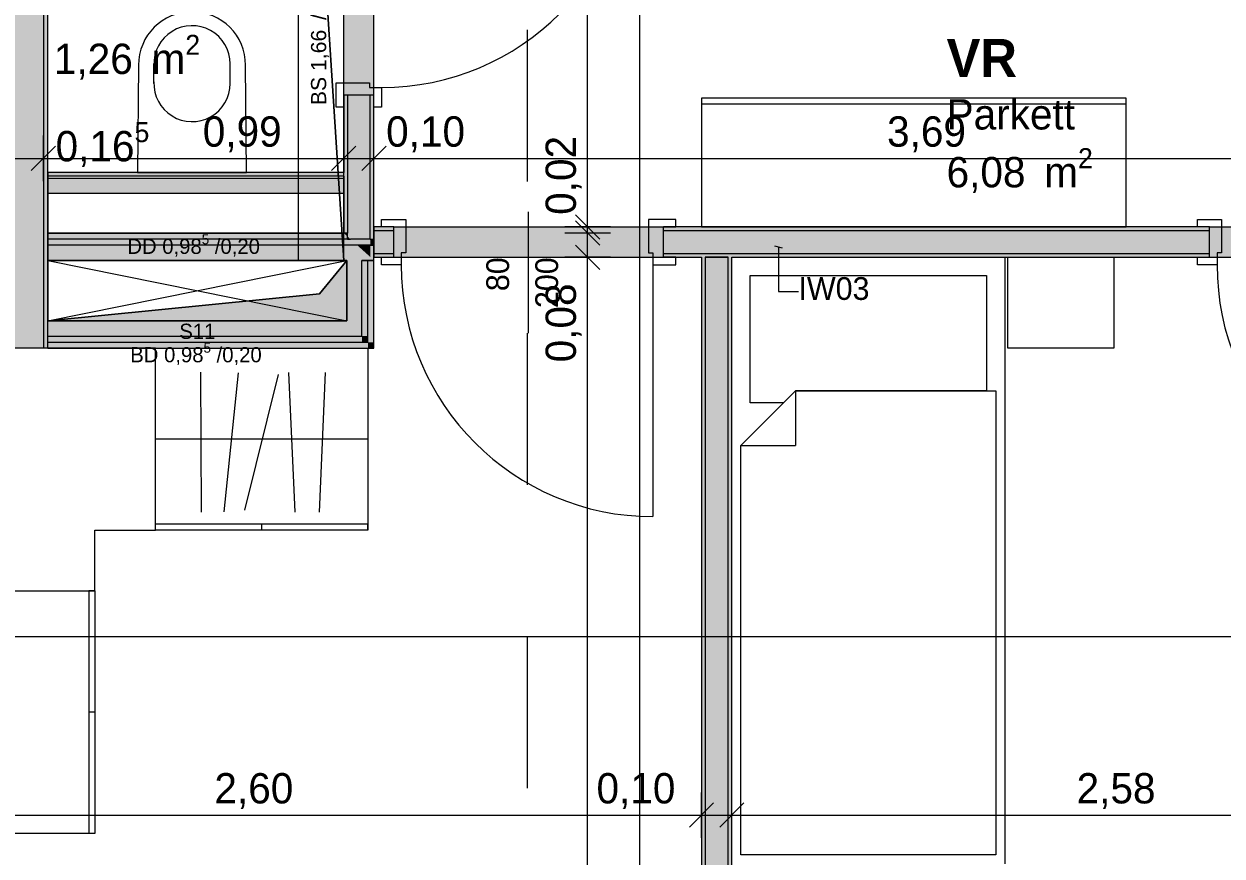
# Model space of a CAD drawing. Header units: metres. Extents: x -3 to 205, y -18 to 45.
# Drawn here: x 42.371 to 46.321, y -7.728 to -4.984 of the extents above; entities that cross this region are included whole.
import ezdxf

# ---------------------------------------------------------------- set-up
doc = ezdxf.new("R2010")
doc.units = ezdxf.units.M
doc.header["$MEASUREMENT"] = 0
doc.linetypes.add('Schnittlinie', pattern=[0.006, 0.003, -0.0015, 0, -0.0015])
doc.linetypes.add('Untersicht', pattern=[0.001, 0.0005, -0.0005])
for name, color, linetype in [('1._1.Stock  PP STG2_4_000 Achsraster', 7, 'Continuous'), ('1._1.Stock  PP STG2_4_120 Wand Innen tragend', 7, 'Continuous'), ('1._1.Stock  PP STG2_4_130 Wand Innen', 7, 'Continuous'), ('1._1.Stock  PP STG2_4_170 Schachtwände', 7, 'Continuous'), ('1._1.Stock  PP STG2_4_220 Bodenaufbau', 7, 'Continuous'), ('1._1.Stock  PP STG2_4_270 Deckendurchbruchsymbol', 7, 'Continuous'), ('1._1.Stock  PP STG2_4_510 Möblierung', 7, 'Continuous'), ('1._1.Stock  PP STG2_4_540 Sanitäreinrichtung', 7, 'Continuous'), ('1._1.Stock  PP STG2_4_810 Raum', 7, 'Continuous'), ('1._1.Stock  PP STG2_4_851 Marker Schnitt', 7, 'Continuous'), ('1._1.Stock  PP STG2_4_915 Allgemein Beschriftung.x', 7, 'Continuous'), ('1._1.Stock  PP STG2_4_950 Polierplan Bemaßung', 7, 'Continuous')]:
    doc.layers.add(name, color=color, linetype=linetype)
doc.styles.add('ERSTELLTER_STIL_1', font='arial.ttf')
doc.styles.add('ERSTELLTER_STIL_2', font='')
doc.styles.add('ERSTELLTER_STIL_6', font='')
doc.styles.get('ERSTELLTER_STIL_2').set_extended_font_data('Eurostile')
doc.styles.get('ERSTELLTER_STIL_6').set_extended_font_data('Eurostile', bold=True)

msp = doc.modelspace()

# ---------------------------------------------------------------- hatches: boundary and pattern name
at = {"layer": '1._1.Stock  PP STG2_4_120 Wand Innen tragend', "linetype": 'Continuous', "lineweight": 13, "true_color": 0x3f7f02}
for points in [[(42.45, -5.8737), (42.45, -4.2037), (42.27, -4.1037), (42.27, -5.8737)], [(42.27, -6.0537), (42.45, -6.0537), (42.27, -5.8737)], [(42.27, -5.8737), (42.45, -6.0537), (42.45, -5.8737)]]:
    msp.add_hatch(color=76, dxfattribs=at).paths.add_polyline_path(points)
at = {"layer": '1._1.Stock  PP STG2_4_130 Wand Innen', "linetype": 'Continuous', "lineweight": 0, "true_color": 0xffffff}
for points in [[(43.525, -4.3287), (43.425, -4.3287), (43.425, -5.2187), (43.525, -5.2187)], [(44.48, -5.7537), (44.48, -5.6537), (43.59, -5.6537), (43.59, -5.7537)], [(47.17, -5.7537), (47.17, -5.6537), (46.28, -5.6537), (46.28, -5.7537)]]:
    msp.add_hatch(color=7, dxfattribs=at).paths.add_polyline_path(points)
at = {"layer": '1._1.Stock  PP STG2_4_130 Wand Innen', "linetype": 'Continuous', "lineweight": 13, "true_color": 0xfb02fe}
for points in [[(43.425, -5.6737), (43.4375, -5.6737), (43.4375, -5.2187), (43.425, -5.2187)], [(43.5125, -5.2187), (43.5125, -5.6937), (43.525, -5.6937), (43.525, -5.2187)], [(43.425, -5.4737), (42.45, -5.4737), (42.45, -5.4862), (43.425, -5.4862)], [(43.525, -5.6537), (43.525, -5.6662), (43.59, -5.6662), (43.59, -5.6537)], [(44.48, -5.6662), (46.28, -5.6662), (46.28, -5.6537), (44.48, -5.6537)], [(43.59, -5.7412), (43.525, -5.7412), (43.525, -5.7537), (43.59, -5.7537)], [(44.48, -5.7412), (44.48, -5.7537), (46.28, -5.7537), (46.28, -5.7412)], [(44.605, -5.7537), (44.605, -9.8037), (44.6175, -9.8037), (44.6175, -5.7537)], [(44.705, -9.8037), (44.705, -5.7537), (44.6925, -5.7537), (44.6925, -9.8037)]]:
    msp.add_hatch(color=6, dxfattribs=at).paths.add_polyline_path(points)
at = {"layer": '1._1.Stock  PP STG2_4_130 Wand Innen', "linetype": 'Continuous', "lineweight": 13, "true_color": 0xffaa00}
for points in [[(43.4375, -5.685), (43.4473, -5.6937), (43.5125, -5.6937), (43.5125, -5.2187), (43.4375, -5.2187)], [(43.425, -5.4937), (42.45, -5.4937), (42.45, -5.5437), (43.425, -5.5437)], [(43.4375, -5.6937), (43.4473, -5.6937), (43.4375, -5.685)], [(43.525, -5.7412), (43.59, -5.7412), (43.59, -5.6662), (43.525, -5.6662)], [(44.48, -5.7412), (46.28, -5.7412), (46.28, -5.6662), (44.48, -5.6662)], [(44.6925, -9.8037), (44.6925, -5.7537), (44.6175, -5.7537), (44.6175, -9.8037)]]:
    msp.add_hatch(color=40, dxfattribs=at).paths.add_polyline_path(points)
at = {"layer": '1._1.Stock  PP STG2_4_170 Schachtwände', "linetype": 'Continuous', "lineweight": 13, "true_color": 0xfb02fe}
for points in [[(43.4375, -5.685), (43.425, -5.6737), (42.45, -5.6737), (42.45, -5.6937), (43.4375, -5.6937)], [(43.425, -5.6737), (43.4375, -5.685), (43.4375, -5.6737)], [(43.4473, -5.6937), (42.45, -5.6937), (42.45, -5.7137), (43.4695, -5.7137)], [(43.4473, -5.6937), (43.4695, -5.7137), (43.5125, -5.7137), (43.5125, -5.6937)], [(43.5125, -5.6937), (43.5125, -5.7137), (43.525, -5.7137), (43.525, -5.6937)], [(43.505, -6.0137), (43.505, -5.7637), (43.485, -5.7637), (43.485, -6.0137)], [(43.525, -6.0337), (43.525, -5.7637), (43.505, -5.7637), (43.505, -6.0337)], [(43.485, -6.0137), (42.45, -6.0137), (42.45, -6.0337), (43.485, -6.0337)], [(43.505, -6.0337), (42.45, -6.0337), (42.45, -6.0537), (43.505, -6.0537)], [(43.485, -6.0137), (43.505, -6.0337), (43.505, -6.0137)], [(43.485, -6.0337), (43.505, -6.0337), (43.485, -6.0137)], [(43.505, -6.0337), (43.525, -6.0537), (43.525, -6.0337)], [(43.505, -6.0537), (43.525, -6.0537), (43.505, -6.0337)]]:
    msp.add_hatch(color=6, dxfattribs=at).paths.add_polyline_path(points)
at = {"layer": '1._1.Stock  PP STG2_4_170 Schachtwände', "linetype": 'Continuous', "lineweight": 13, "true_color": 0xffaa00}
for points in [[(43.4695, -5.7137), (42.45, -5.7137), (42.45, -5.7637), (43.525, -5.7637)], [(43.4695, -5.7137), (43.5125, -5.7525), (43.5125, -5.7137)], [(43.5125, -5.7525), (43.525, -5.7637), (43.525, -5.7137), (43.5125, -5.7137)], [(43.485, -5.9637), (43.485, -5.7637), (43.435, -5.7637), (43.435, -5.9637)], [(43.435, -5.9637), (42.45, -5.9637), (42.45, -6.0137), (43.435, -6.0137)], [(43.435, -5.9637), (43.485, -6.0137), (43.485, -5.9637)], [(43.435, -6.0137), (43.485, -6.0137), (43.435, -5.9637)]]:
    msp.add_hatch(color=40, dxfattribs=at).paths.add_polyline_path(points)
at = {"layer": '1._1.Stock  PP STG2_4_270 Deckendurchbruchsymbol', "linetype": 'Continuous', "lineweight": 0}
msp.add_hatch(color=8, dxfattribs=at).paths.add_polyline_path([(42.45, -5.9637), (43.435, -5.9637), (43.435, -5.7637), (43.3454, -5.874)])

# ---------------------------------------------------------------- linework, layer by layer
at = {"layer": '1._1.Stock  PP STG2_4_000 Achsraster', "color": 5, "linetype": 'Continuous', "lineweight": 0, "ltscale": 1000}
for p, q in [((44.4, 1.9963), (44.4, -16.0037)), ((30.9, -7.0037), (53.4, -7.0037))]:
    msp.add_line(p, q, dxfattribs=at)
at = {"layer": '1._1.Stock  PP STG2_4_120 Wand Innen tragend', "color": 7, "linetype": 'Continuous', "lineweight": 18, "ltscale": 1000, "flags": 128}
for points in [[(42.45, -6.0537), (42.45, -4.2037)], [(42.45, -6.0537), (42.27, -6.0537)]]:
    msp.add_lwpolyline(points, dxfattribs=at)
at = {"layer": '1._1.Stock  PP STG2_4_130 Wand Innen', "color": 8, "linetype": 'Schnittlinie', "lineweight": 13, "ltscale": 1000}
for p, q in [((43.425, -5.2187), (43.425, -4.3287)), ((43.525, -5.2187), (43.525, -4.3287)), ((43.59, -5.6537), (44.48, -5.6537)), ((46.28, -5.6537), (47.17, -5.6537)), ((43.59, -5.7537), (44.48, -5.7537)), ((46.28, -5.7537), (47.17, -5.7537))]:
    msp.add_line(p, q, dxfattribs=at)
at = {"layer": '1._1.Stock  PP STG2_4_130 Wand Innen', "color": 7, "linetype": 'Continuous', "lineweight": 13, "ltscale": 1000}
for p, q in [((43.4, -5.1787), (43.51, -5.1787)), ((43.4, -5.2587), (43.4, -5.1787)), ((43.51, -5.1787), (43.51, -5.1937)), ((43.51, -5.1937), (43.55, -5.1937)), ((43.55, -5.1937), (43.55, -5.2587)), ((43.525, -5.2187), (43.425, -5.2187)), ((43.425, -5.2187), (43.425, -5.2587)), ((43.525, -5.2587), (43.525, -5.2187)), ((43.425, -5.2587), (43.4, -5.2587)), ((43.55, -5.2587), (43.525, -5.2587)), ((44.035, -6.0037), (44.035, -5.6037)), ((43.55, -5.6537), (43.55, -5.6287)), ((43.55, -5.6287), (43.63, -5.6287)), ((43.63, -5.6287), (43.63, -5.7387)), ((44.43, -5.6287), (44.43, -5.7387)), ((44.52, -5.6287), (44.43, -5.6287)), ((44.52, -5.6537), (44.52, -5.6287)), ((46.24, -5.6537), (46.24, -5.6287)), ((46.24, -5.6287), (46.32, -5.6287)), ((46.32, -5.6287), (46.32, -5.7387)), ((43.59, -5.6537), (43.55, -5.6537)), ((43.59, -5.7537), (43.59, -5.6537)), ((44.48, -5.7537), (44.48, -5.6537)), ((44.48, -5.6537), (44.52, -5.6537)), ((46.28, -5.6537), (46.24, -5.6537)), ((46.28, -5.7537), (46.28, -5.6537)), ((43.55, -5.7787), (43.55, -5.7537)), ((43.55, -5.7537), (43.59, -5.7537)), ((43.63, -5.7387), (43.615, -5.7387)), ((43.615, -5.7387), (43.615, -5.7787)), ((44.43, -5.7387), (44.445, -5.7387)), ((44.445, -5.7387), (44.445, -5.7787)), ((44.52, -5.7537), (44.48, -5.7537)), ((44.52, -5.7787), (44.52, -5.7537)), ((46.24, -5.7787), (46.24, -5.7537)), ((46.24, -5.7537), (46.28, -5.7537)), ((46.32, -5.7387), (46.305, -5.7387)), ((46.305, -5.7387), (46.305, -5.7787)), ((43.615, -5.7787), (43.55, -5.7787)), ((44.445, -5.7787), (44.52, -5.7787)), ((44.445, -5.7787), (44.445, -6.6087)), ((46.305, -5.7787), (46.24, -5.7787))]:
    msp.add_line(p, q, dxfattribs=at)
at = {"layer": '1._1.Stock  PP STG2_4_130 Wand Innen', "color": 7, "linetype": 'Continuous', "lineweight": 18, "ltscale": 1000}
for p, q in [((43.4375, -5.2187), (43.425, -5.2187)), ((43.4375, -5.2187), (43.425, -5.2187)), ((43.4375, -5.2187), (43.425, -5.2187)), ((43.4375, -5.2187), (43.4375, -5.6737)), ((43.5125, -5.2187), (43.4375, -5.2187)), ((43.5125, -5.2187), (43.4375, -5.2187)), ((43.5125, -5.2187), (43.4375, -5.2187)), ((43.5125, -5.6937), (43.5125, -5.2187)), ((43.525, -5.2187), (43.5125, -5.2187)), ((43.525, -5.2187), (43.5125, -5.2187)), ((43.525, -5.2187), (43.5125, -5.2187)), ((43.425, -5.4862), (42.45, -5.4862)), ((43.425, -5.4937), (42.45, -5.4937)), ((43.425, -5.5437), (42.45, -5.5437)), ((43.4375, -5.6737), (43.425, -5.6737)), ((43.4375, -5.6737), (43.425, -5.6737)), ((43.4375, -5.685), (43.4375, -5.6737)), ((43.4375, -5.685), (43.4375, -5.6737)), ((43.59, -5.6662), (43.525, -5.6662)), ((43.59, -5.6662), (43.59, -5.6537)), ((43.59, -5.6662), (43.59, -5.6537)), ((43.59, -5.6662), (43.59, -5.6537)), ((43.59, -5.7412), (43.59, -5.6662)), ((43.59, -5.7412), (43.59, -5.6662)), ((43.59, -5.7412), (43.59, -5.6662)), ((44.48, -5.6662), (44.48, -5.6537)), ((44.48, -5.6662), (44.48, -5.6537)), ((44.48, -5.6662), (44.48, -5.6537)), ((46.28, -5.6662), (44.48, -5.6662)), ((44.48, -5.7412), (44.48, -5.6662)), ((44.48, -5.7412), (44.48, -5.6662)), ((44.48, -5.7412), (44.48, -5.6662)), ((46.28, -5.6662), (46.28, -5.6537)), ((46.28, -5.6662), (46.28, -5.6537)), ((46.28, -5.6662), (46.28, -5.6537)), ((46.28, -5.7412), (46.28, -5.6662)), ((46.28, -5.7412), (46.28, -5.6662)), ((46.28, -5.7412), (46.28, -5.6662)), ((43.5125, -5.6937), (43.4473, -5.6937)), ((43.5125, -5.6937), (43.4473, -5.6937)), ((43.5125, -5.7137), (43.4695, -5.7137)), ((43.5125, -5.6937), (43.525, -5.6937)), ((43.5125, -5.6937), (43.525, -5.6937)), ((43.5125, -5.7137), (43.525, -5.7137)), ((43.525, -5.7412), (43.59, -5.7412)), ((43.59, -5.7537), (43.59, -5.7412)), ((43.59, -5.7537), (43.59, -5.7412)), ((43.59, -5.7537), (43.59, -5.7412)), ((44.48, -5.7412), (46.28, -5.7412)), ((44.48, -5.7537), (44.48, -5.7412)), ((44.48, -5.7537), (44.48, -5.7412)), ((44.48, -5.7537), (44.48, -5.7412)), ((44.6175, -5.7537), (44.6175, -9.8037)), ((44.6925, -9.8037), (44.6925, -5.7537)), ((46.28, -5.7537), (46.28, -5.7412)), ((46.28, -5.7537), (46.28, -5.7412)), ((46.28, -5.7537), (46.28, -5.7412))]:
    msp.add_line(p, q, dxfattribs=at)
at = {"layer": '1._1.Stock  PP STG2_4_130 Wand Innen', "color": 7, "linetype": 'Continuous', "lineweight": 18, "ltscale": 1000, "flags": 128}
for points in [[(43.425, -5.2187), (43.425, -5.4737)], [(43.525, -5.6937), (43.525, -5.2187)], [(43.425, -5.4737), (42.45, -5.4737)], [(42.45, -5.4737), (42.45, -5.6737)], [(43.425, -5.4862), (43.425, -5.6737)], [(43.425, -5.6737), (43.425, -5.4862)], [(42.45, -5.6737), (43.425, -5.6737)], [(43.59, -5.6537), (43.525, -5.6537)], [(43.525, -5.6537), (43.525, -5.7537)], [(46.28, -5.6537), (44.48, -5.6537)], [(43.525, -5.7137), (43.525, -5.6937)], [(43.525, -5.7637), (43.525, -5.7137)], [(43.525, -5.7537), (43.59, -5.7537)], [(44.48, -5.7537), (44.605, -5.7537)], [(44.605, -5.7537), (44.605, -9.8037)], [(44.6925, -5.7537), (44.6175, -5.7537)], [(44.6175, -5.7537), (44.6925, -5.7537)], [(44.705, -9.8037), (44.705, -5.7537)], [(44.705, -5.7537), (46.28, -5.7537)]]:
    msp.add_lwpolyline(points, dxfattribs=at)
at = {"layer": '1._1.Stock  PP STG2_4_130 Wand Innen', "color": 7, "linetype": 'Continuous', "lineweight": 13, "ltscale": 1000}
for centre, start, end in [((43.55, -4.3637), 270, 0), ((44.445, -5.7787), 180, 270), ((47.135, -5.7787), 180, 270)]:
    msp.add_arc(centre, 0.83, start, end, dxfattribs=at)
at = {"layer": '1._1.Stock  PP STG2_4_170 Schachtwände', "color": 7, "linetype": 'Continuous', "lineweight": 18, "ltscale": 1000}
for p, q in [((43.4375, -5.6937), (43.4375, -5.685)), ((43.4375, -5.6937), (43.4375, -5.685)), ((43.4375, -5.6937), (42.45, -5.6937)), ((43.4695, -5.7137), (42.45, -5.7137)), ((43.4375, -5.6937), (43.4473, -5.6937)), ((43.4375, -5.6937), (43.4473, -5.6937)), ((43.485, -5.9637), (43.485, -5.7637)), ((43.505, -6.0137), (43.505, -5.7637)), ((43.485, -6.0137), (43.485, -5.9637)), ((43.485, -6.0137), (43.485, -5.9637)), ((42.45, -6.0137), (43.435, -6.0137)), ((42.45, -6.0337), (43.485, -6.0337)), ((43.435, -6.0137), (43.485, -6.0137)), ((43.485, -6.0337), (43.505, -6.0337)), ((43.505, -6.0337), (43.505, -6.0137))]:
    msp.add_line(p, q, dxfattribs=at)
at = {"layer": '1._1.Stock  PP STG2_4_170 Schachtwände', "color": 7, "linetype": 'Continuous', "lineweight": 18, "ltscale": 1000, "flags": 128}
for points in [[(43.425, -5.6737), (42.45, -5.6737)], [(42.45, -5.6737), (42.45, -5.6937)], [(42.45, -5.6937), (42.45, -5.7137)], [(42.45, -5.7137), (42.45, -5.7637)], [(42.45, -5.7637), (43.435, -5.7637)], [(43.435, -5.7637), (43.435, -5.9637)], [(43.485, -5.7637), (43.525, -5.7637)], [(43.505, -5.7637), (43.485, -5.7637)], [(43.525, -5.7637), (43.505, -5.7637)], [(43.525, -6.0337), (43.525, -5.7637)], [(43.435, -5.9637), (42.45, -5.9637)], [(42.45, -6.0137), (42.45, -5.9637)], [(42.45, -6.0337), (42.45, -6.0137)], [(42.45, -6.0537), (42.45, -6.0337)], [(43.525, -6.0537), (43.525, -6.0337)], [(42.45, -6.0537), (43.525, -6.0537)]]:
    msp.add_lwpolyline(points, dxfattribs=at)
at = {"layer": '1._1.Stock  PP STG2_4_220 Bodenaufbau', "color": 7, "linetype": 'Continuous', "lineweight": 13, "ltscale": 1000, "true_color": 0xf4f4f4, "flags": 128}
msp.add_lwpolyline([(32.7646, -1.6787), (32.7765, -11.2037), (41.755, -11.2037), (41.755, -10.7037), (44.605, -10.7037), (44.605, -9.8037), (50.9466, -9.8037), (50.9814, -1.6787), (45.045, -1.6787), (45.045, -4.1037), (42.435, -4.1037), (42.435, -6.0537), (40.095, -6.0537), (40.095, -4.1037), (37.525, -4.1037), (37.525, -1.6787)], close=True, dxfattribs=at)
at = {"layer": '1._1.Stock  PP STG2_4_270 Deckendurchbruchsymbol', "color": 7, "linetype": 'Continuous', "lineweight": 13, "ltscale": 1000}
for p, q in [((42.45, -5.9637), (43.435, -5.7637)), ((42.45, -5.7637), (43.435, -5.9637))]:
    msp.add_line(p, q, dxfattribs=at)
at = {"layer": '1._1.Stock  PP STG2_4_270 Deckendurchbruchsymbol', "color": 1, "linetype": 'Continuous', "lineweight": 0, "ltscale": 1000, "flags": 128}
for points in [[(43.3242, -4.2045), (43.275, -4.1037), (43.275, -5.7637), (43.425, -5.7637)], [(43.425, -5.7637), (43.425, -4.1037), (43.275, -4.1037), (43.3242, -4.2045)]]:
    msp.add_lwpolyline(points, close=True, dxfattribs=at)
at = {"layer": '1._1.Stock  PP STG2_4_270 Deckendurchbruchsymbol', "color": 7, "linetype": 'Continuous', "lineweight": 13, "ltscale": 1000, "flags": 128}
for points in [[(43.3454, -5.874), (43.435, -5.7637), (42.45, -5.7637), (42.45, -5.9637)], [(42.45, -5.9637), (43.435, -5.9637), (43.435, -5.7637), (43.3454, -5.874)], [(43.435, -5.9637), (43.435, -5.7637), (42.45, -5.7637), (42.45, -5.9637)]]:
    msp.add_lwpolyline(points, close=True, dxfattribs=at)
at = {"layer": '1._1.Stock  PP STG2_4_510 Möblierung', "color": 8, "linetype": 'Continuous', "lineweight": 13, "ltscale": 1000, "true_color": 0x7e7f7f}
for p, q in [((46.005, -5.2487), (44.605, -5.2487)), ((44.705, -7.7537), (44.705, -5.7537)), ((44.705, -5.7537), (45.605, -5.7537)), ((45.605, -5.7537), (45.605, -7.7537)), ((45.615, -6.0537), (45.615, -5.7537)), ((45.615, -5.7537), (45.965, -5.7537)), ((45.965, -5.7537), (45.965, -6.0537)), ((45.965, -6.0537), (45.615, -6.0537)), ((42.9559, -6.5946), (42.9541, -6.1328)), ((43.0313, -6.5934), (43.0787, -6.1341)), ((43.0996, -6.5878), (43.2105, -6.1396)), ((43.2655, -6.5943), (43.2446, -6.1331)), ((43.3454, -6.5944), (43.3647, -6.133)), ((44.915, -6.1937), (44.915, -6.3737)), ((43.505, -6.3537), (42.805, -6.3537)), ((44.735, -6.3737), (44.915, -6.3737)), ((43.505, -6.6337), (42.805, -6.6337)), ((43.155, -6.6537), (43.155, -6.6337)), ((43.505, -6.6537), (43.505, -6.6337)), ((42.585, -6.8537), (42.585, -7.6537)), ((42.605, -6.8537), (42.585, -6.8537)), ((42.605, -7.2537), (42.585, -7.2537))]:
    msp.add_line(p, q, dxfattribs=at)
at = {"layer": '1._1.Stock  PP STG2_4_510 Möblierung', "color": 8, "linetype": 'Continuous', "lineweight": 13, "ltscale": 1000, "true_color": 0x7e7f7f, "flags": 128}
for points in [[(46.005, -5.2287), (44.605, -5.2287), (44.605, -5.6537), (46.005, -5.6537)], [(44.915, -6.1937), (44.875, -6.2337), (44.765, -6.2337), (44.765, -5.8137), (45.545, -5.8137), (45.545, -6.1937)], [(42.005, -6.8537), (42.605, -6.8537), (42.605, -6.6537), (42.805, -6.6537), (42.805, -6.0537), (42.005, -6.0537)], [(43.505, -6.6537), (42.805, -6.6537), (42.805, -6.0537), (43.505, -6.0537)], [(45.575, -7.7237), (44.735, -7.7237), (44.735, -6.3737), (44.915, -6.1937), (45.575, -6.1937)], [(42.605, -6.8537), (42.605, -7.6537), (42.005, -7.6537), (42.005, -6.8537)]]:
    msp.add_lwpolyline(points, close=True, dxfattribs=at)
at = {"layer": '1._1.Stock  PP STG2_4_540 Sanitäreinrichtung', "color": 150, "linetype": 'Continuous', "lineweight": 13, "ltscale": 1000, "true_color": 0x0f7ffe}
for p, q in [((42.7992, -5.1807), (42.7992, -5.1157)), ((43.0508, -5.1807), (43.0508, -5.1157))]:
    msp.add_line(p, q, dxfattribs=at)
at = {"layer": '1._1.Stock  PP STG2_4_540 Sanitäreinrichtung', "color": 150, "linetype": 'Continuous', "lineweight": 13, "ltscale": 1000, "true_color": 0x0f7ffe, "flags": 128}
msp.add_lwpolyline([(42.745, -5.4737), (43.105, -5.4737), (43.1016, -5.1202, 0.999827), (42.7485, -5.1202)], format="xyb", close=True, dxfattribs=at)
at = {"layer": '1._1.Stock  PP STG2_4_540 Sanitäreinrichtung', "color": 150, "linetype": 'Continuous', "lineweight": 13, "ltscale": 1000, "true_color": 0x0f7ffe}
for centre, start, end in [((42.925, -5.1158), 0.0407, 182.4294), ((42.925, -5.1806), 177.5706, 359.9593)]:
    msp.add_arc(centre, 0.1258, start, end, dxfattribs=at)
at = {"layer": '1._1.Stock  PP STG2_4_851 Marker Schnitt', "color": 7, "linetype": 'Untersicht', "lineweight": 13, "ltscale": 1000}
msp.add_line((44.03, 1.9963), (44.03, -15.6487), dxfattribs=at)
at = {"layer": '1._1.Stock  PP STG2_4_915 Allgemein Beschriftung.x', "color": 7, "linetype": 'Continuous', "lineweight": 13, "ltscale": 1000}
for p, q in [((44.8716, -5.7234), (44.8466, -5.7167)), ((44.8591, -5.7201), (44.8591, -5.8666)), ((44.8591, -5.8666), (44.9248, -5.8666))]:
    msp.add_line(p, q, dxfattribs=at)
at = {"layer": '1._1.Stock  PP STG2_4_950 Polierplan Bemaßung', "color": 6, "linetype": 'Continuous', "lineweight": 13, "ltscale": 1000, "true_color": 0xfb02fe}
for p, q in [((44.2295, -5.6537), (44.2295, -4.1037)), ((42.435, -5.5025), (42.435, -5.3525)), ((43.425, -5.5025), (43.425, -5.3525)), ((43.525, -5.5025), (43.525, -5.3525)), ((42.475, -5.3875), (42.395, -5.4675)), ((43.465, -5.3875), (43.385, -5.4675)), ((43.565, -5.3875), (43.485, -5.4675)), ((42.27, -5.4275), (42.435, -5.4275)), ((42.435, -5.4275), (43.425, -5.4275)), ((43.425, -5.4275), (43.525, -5.4275)), ((43.525, -5.4275), (47.215, -5.4275)), ((44.1895, -5.6137), (44.2695, -5.6937)), ((44.2695, -5.7137), (44.1895, -5.6337)), ((44.3045, -5.6537), (44.1545, -5.6537)), ((44.3045, -5.6737), (44.1545, -5.6737)), ((44.2295, -5.6737), (44.2295, -5.6537)), ((44.2295, -5.7537), (44.2295, -5.6737)), ((44.1895, -5.7137), (44.2695, -5.7937)), ((44.3045, -5.7537), (44.1545, -5.7537)), ((44.2295, -10.7037), (44.2295, -5.7537)), ((44.605, -7.668), (44.605, -7.518)), ((44.705, -7.668), (44.705, -7.518)), ((44.645, -7.553), (44.565, -7.633)), ((44.745, -7.553), (44.665, -7.633)), ((42.005, -7.593), (44.605, -7.593)), ((44.605, -7.593), (44.705, -7.593)), ((44.705, -7.593), (47.285, -7.593))]:
    msp.add_line(p, q, dxfattribs=at)

# ---------------------------------------------------------------- texts
at = {"layer": '1._1.Stock  PP STG2_4_130 Wand Innen', "color": 7, "linetype": 'Continuous', "lineweight": 13, "char_height": 0.075, "attachment_point": 9, "rotation": 90, "style": 'ERSTELLTER_STIL_2'}
for s, insert in [('\\A1;{\\pqr;\\pt0;\\fEurostile|b0|i0|c0|p0;\\W1.000000;80}', (43.9714, -5.7537)), ('\\A1;{\\pqr;\\pt0;\\fEurostile|b0|i0|c0|p0;\\W1.000000;200}', (44.133, -5.7537))]:
    msp.add_mtext(s, dxfattribs=dict(at, insert=insert))
at = {"layer": '1._1.Stock  PP STG2_4_270 Deckendurchbruchsymbol', "color": 1, "linetype": 'Continuous', "lineweight": 0, "insert": (43.3819, -4.9337), "char_height": 0.05, "attachment_point": 8, "rotation": 90, "style": 'ERSTELLTER_STIL_1'}
msp.add_mtext('\\A1;{\\pqc;\\pt0;\\fArial|b0|i0|c0|p0;\\W1.000000;BS 1,66\\fArial|b0|i0|c0|p0;\\W1.000000;\\A1{\\H.66x;\\S^  ;}\\fArial|b0|i0|c0|p0;\\W1.000000; /0,15\\fArial|b0|i0|c0|p0;\\W1.000000;\\A1{\\H.66x;\\S^  ;}\\fArial|b0|i0|c0|p0;\\W1.000000; /0,03\\fArial|b0|i0|c0|p0;\\W1.000000;\\A1{\\H.66x;\\S^  ;}}', dxfattribs=at)
at = {"layer": '1._1.Stock  PP STG2_4_270 Deckendurchbruchsymbol', "color": 1, "linetype": 'Continuous', "lineweight": 0, "char_height": 0.05, "style": 'ERSTELLTER_STIL_2'}
for s, insert, attachment_point in [('\\A1;{\\pqc;\\pt0;\\fEurostile|b0|i0|c0|p0;\\W1.000000;DD 0,98\\fEurostile|b0|i0|c0|p0;\\W1.000000;\\A1{\\H.66x;\\S5^  ;}\\fEurostile|b0|i0|c0|p0;\\W1.000000; /0,20\\fEurostile|b0|i0|c0|p0;\\W1.000000;\\A1{\\H.66x;\\S^  ;}\\fEurostile|b0|i0|c0|p0;\\W1.000000;\\fEurostile|b0|i0|c0|p0;\\W1.000000;\\A1{\\H.66x;\\S^  ;}}', (42.9425, -5.7571), 8), ('\\A1;{\\pqc;\\pt0;\\fEurostile|b0|i0|c0|p0;\\W1.000000;S11}', (42.9425, -5.9726), 2), ('\\A1;{\\pqc;\\pt0;\\fEurostile|b0|i0|c0|p0;\\W1.000000;S11}', (42.9425, -5.9726), 2), ('\\A1;{\\pqc;\\pt0;\\fEurostile|b0|i0|c0|p0;\\W1.000000;BD 0,98\\fEurostile|b0|i0|c0|p0;\\W1.000000;\\A1{\\H.66x;\\S5^  ;}\\fEurostile|b0|i0|c0|p0;\\W1.000000; /0,20\\fEurostile|b0|i0|c0|p0;\\W1.000000;\\A1{\\H.66x;\\S^  ;}\\fEurostile|b0|i0|c0|p0;\\W1.000000;\\fEurostile|b0|i0|c0|p0;\\W1.000000;\\A1{\\H.66x;\\S^  ;}}', (42.9503, -6.1145), 8)]:
    msp.add_mtext(s, dxfattribs=dict(at, insert=insert, attachment_point=attachment_point))
at = {"layer": '1._1.Stock  PP STG2_4_810 Raum', "color": 7, "linetype": 'Continuous', "lineweight": 13, "attachment_point": 1}
for s, insert, char_height, style in [('\\A1;{\\pql;\\pt0,0.05;\\fEurostile|b0|i0|c0|p0;\\W1.000000;1,26\\fEurostile|b0|i0|c0|p0;\\W1.000000;\\A1{\\H.66x;\\S^  ;}\\fEurostile|b0|i0|c0|p0;\\W1.000000; m\\fEurostile|b0|i0|c0|p0;\\W1.000000;\\A1{\\H.66x;\\S2^  ;}}', (42.4694, -5.0201), 0.1, 'ERSTELLTER_STIL_2'), ('\\A1;{\\pql;\\pt0;\\fEurostile|b1|i0|c0|p0;\\W1.000000;VR}', (45.4131, -5.0339), 0.125, 'ERSTELLTER_STIL_6'), ('\\A1;{\\pql;\\pt0;\\fEurostile|b0|i0|c0|p0;\\W1.000000;Parkett}', (45.4131, -5.2323), 0.1, 'ERSTELLTER_STIL_2'), ('\\A1;{\\pql;\\pt0,0.05;\\fEurostile|b0|i0|c0|p0;\\W1.000000;6,08\\fEurostile|b0|i0|c0|p0;\\W1.000000;\\A1{\\H.66x;\\S^  ;}\\fEurostile|b0|i0|c0|p0;\\W1.000000; m\\fEurostile|b0|i0|c0|p0;\\W1.000000;\\A1{\\H.66x;\\S2^  ;}}', (45.4131, -5.3938), 0.1, 'ERSTELLTER_STIL_2')]:
    msp.add_mtext(s, dxfattribs=dict(at, insert=insert, char_height=char_height, style=style))
at = {"layer": '1._1.Stock  PP STG2_4_915 Allgemein Beschriftung.x', "color": 7, "linetype": 'Continuous', "lineweight": 13, "insert": (44.9248, -5.8572), "char_height": 0.075, "attachment_point": 4, "style": 'ERSTELLTER_STIL_2'}
msp.add_mtext('\\A1;{\\pql;\\fEurostile|b0|i0|c0|p0;\\W1.000000;IW03}', dxfattribs=at)
at = {"layer": '1._1.Stock  PP STG2_4_950 Polierplan Bemaßung', "color": 6, "linetype": 'Continuous', "lineweight": 13, "true_color": 0xfb02fe, "char_height": 0.1, "width": 0.306373, "attachment_point": 7, "style": 'ERSTELLTER_STIL_2'}
for s, insert in [('\\A1;{\\pql;\\fEurostile|b0|i0|c0|p0;\\W1.000000;0,99}', (42.9604, -5.4075)), ('\\A1;{\\pql;\\fEurostile|b0|i0|c0|p0;\\W1.000000;0,10}', (43.565, -5.4075)), ('\\A1;{\\pql;\\fEurostile|b0|i0|c0|p0;\\W1.000000;3,69}', (45.2168, -5.4075)), ('\\A1;{\\pql;\\fEurostile|b0|i0|c0|p0;\\W1.000000;2,60}', (42.9987, -7.573)), ('\\A1;{\\pql;\\fEurostile|b0|i0|c0|p0;\\W1.000000;0,10}', (44.2587, -7.573)), ('\\A1;{\\pql;\\fEurostile|b0|i0|c0|p0;\\W1.000000;2,58}', (45.8418, -7.573))]:
    msp.add_mtext(s, dxfattribs=dict(at, insert=insert))
at = {"layer": '1._1.Stock  PP STG2_4_950 Polierplan Bemaßung', "color": 6, "linetype": 'Continuous', "lineweight": 13, "true_color": 0xfb02fe, "insert": (42.475, -5.4664), "char_height": 0.1, "attachment_point": 7, "style": 'ERSTELLTER_STIL_2'}
msp.add_mtext('\\A1;{\\pql;\\fEurostile|b0|i0|c0|p0;\\W1.000000;0,16\\fEurostile|b0|i0|c0|p0;\\W1.000000;\\A1{\\H.66x;\\S5^  ;}}', dxfattribs=at)
at = {"layer": '1._1.Stock  PP STG2_4_950 Polierplan Bemaßung', "color": 6, "linetype": 'Continuous', "lineweight": 13, "true_color": 0xfb02fe, "char_height": 0.1, "width": 0.306373, "attachment_point": 7, "rotation": 90, "style": 'ERSTELLTER_STIL_2'}
for s, insert in [('\\A1;{\\pql;\\fEurostile|b0|i0|c0|p0;\\W1.000000;0,02}', (44.2095, -5.6137)), ('\\A1;{\\pql;\\fEurostile|b0|i0|c0|p0;\\W1.000000;0,08}', (44.2095, -6.1001))]:
    msp.add_mtext(s, dxfattribs=dict(at, insert=insert))

doc.saveas('drawing.dxf')
